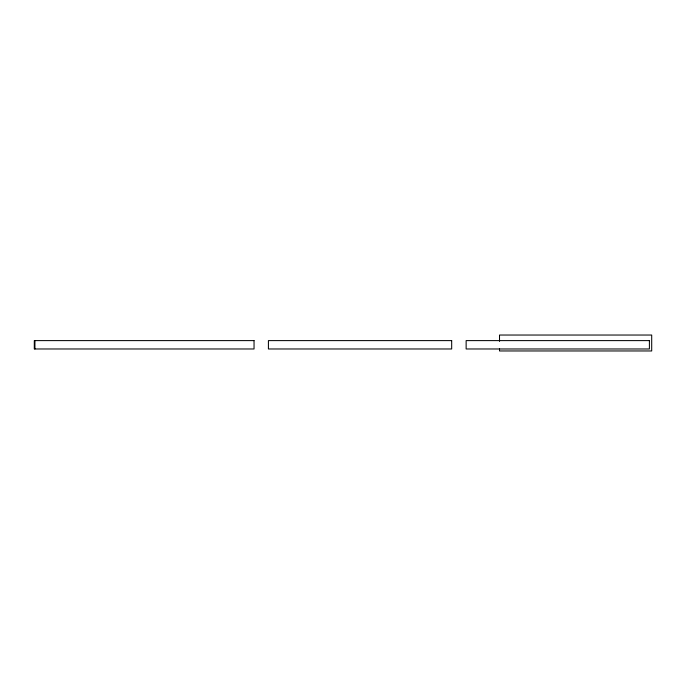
<?xml version="1.0" encoding="UTF-8"?>
<svg xmlns="http://www.w3.org/2000/svg" width="686" height="686" viewBox="0 0 686 686"><rect width="100%" height="100%" fill="white"/><g stroke="black" fill="none" stroke-linecap="round" stroke-linejoin="round"><path stroke-width="1.03" d="M499.511 341.405L499.511 335.034L651.7 335.034L651.7 350.966L499.511 350.966L499.511 348.84M34.926 340.608L34.926 348.977M254.043 340.608L34.3 340.608L34.3 348.977L254.043 348.977L254.043 340.608M451.68 340.608L268.415 340.608L268.415 348.977L451.68 348.977L451.68 340.608M649.402 340.608L466.137 340.608L466.137 348.977L649.402 348.977L649.402 340.608"/></g></svg>
